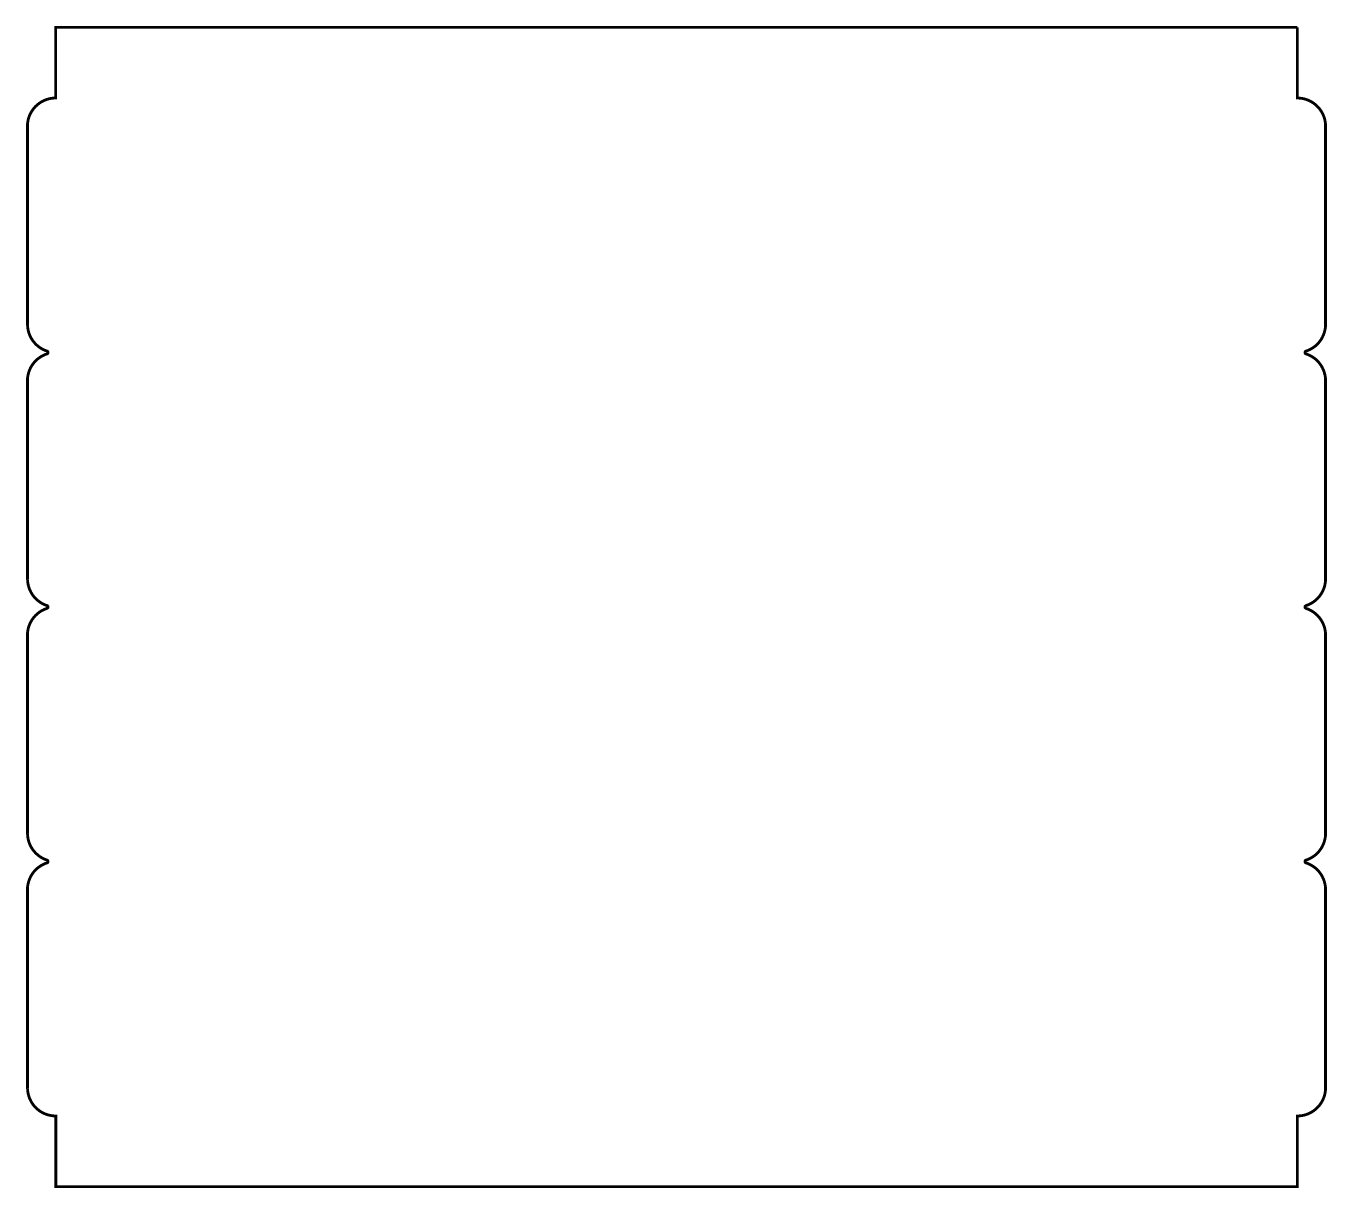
# Model space of a CAD drawing. Extents: x 54 to 146, y 58.9 to 141.1.
import ezdxf

# ---------------------------------------------------------------- set-up
doc = ezdxf.new("R2010")
doc.units = 0
doc.layers.add('038685-1ROU1_GBR', color=2, linetype='CONTINUOUS')

msp = doc.modelspace()

# ---------------------------------------------------------------- linework, layer by layer
at = {"layer": '038685-1ROU1_GBR', "const_width": 0.2}
for points in [[(55.964278, 136.04776), (56.06001, 136.052332), (56.06001, 141.048766), (143.939996, 141.048766)], [(143.939996, 141.048766), (143.939996, 136.051062), (144.03573, 136.04649)], [(54.067278, 119.969916), (54.060014, 120.006592), (54.060014, 134.059016)], [(145.939992, 134.049262), (145.939992, 120.024652)], [(54.067278, 101.945262), (54.060014, 101.98194), (54.060014, 116.034388)], [(145.939992, 116.02461), (145.939992, 102)], [(54.067278, 83.92061), (54.060014, 83.957262), (54.060014, 98.009684)], [(145.939992, 97.999932), (145.939992, 83.975322)], [(54.067278, 65.895932), (54.060014, 65.932608), (54.060014, 79.985058)], [(145.939992, 79.975278), (145.939992, 65.950668)], [(144.03573, 63.95344), (143.939996, 63.948868), (143.939996, 58.951164), (56.066614, 58.951164), (56.066614, 63.948868), (55.970882, 63.95344)]]:
    msp.add_lwpolyline(points, dxfattribs=at)
for points in [[(55.964278, 136.04776, 0.3990938), (54.060014, 134.059016)], [(145.939992, 134.049262, 0.4003274), (144.03573, 136.04649)], [(54.067278, 119.969916, 0.317863), (55.451426, 118.121938)], [(144.550104, 118.120338, 0.3261229), (145.940008, 120.024652)], [(55.451096, 117.930574, 0.3251196), (54.060014, 116.034388)], [(55.451096, 117.930574, 0.7290176), (55.451426, 118.121938)], [(144.550104, 118.120338, 0.729896), (144.550104, 117.928924)], [(145.939992, 116.02461, 0.3261231), (144.550104, 117.928924)], [(54.067278, 101.945262, 0.3178641), (55.451452, 100.097286)], [(144.550054, 100.095686, 0.3261295), (145.939992, 102)], [(55.451146, 99.905896, 0.3251273), (54.060008, 98.009684)], [(55.451146, 99.905896, 0.7291349), (55.451452, 100.097286)], [(144.550054, 100.095686, 0.7299408), (144.550054, 99.904246)], [(145.939992, 97.999932, 0.3261295), (144.550054, 99.904246)], [(54.067278, 83.92061, 0.3178664), (55.451426, 82.072608)], [(144.550104, 82.071006, 0.326123), (145.939992, 83.975322)], [(55.451096, 81.881244, 0.3251194), (54.060014, 79.985058)], [(55.451096, 81.881244, 0.7290202), (55.451424, 82.072604)], [(144.550104, 82.071006, 0.729896), (144.550104, 81.879592)], [(145.939992, 79.975278, 0.3261231), (144.550104, 81.879592)], [(54.067278, 65.895932, 0.3924398), (55.970882, 63.95344)], [(144.03573, 63.95344, 0.4003274), (145.939992, 65.950668)]]:
    msp.add_lwpolyline(points, format="xyb", dxfattribs=at)

doc.saveas('drawing.dxf')
